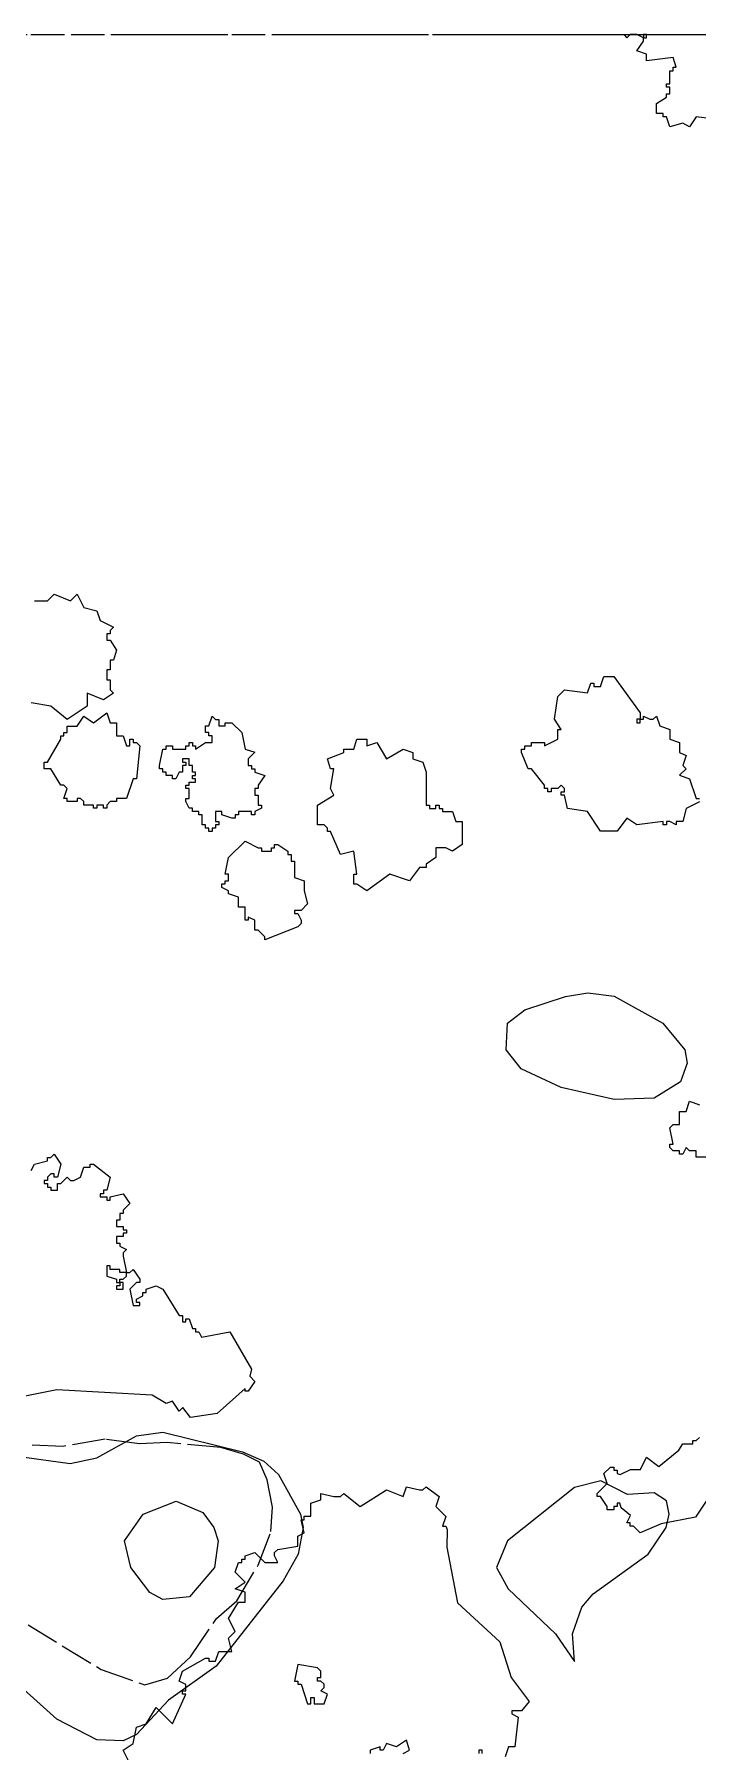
# Model space of a CAD drawing. Header units: metres. Extents: x -400 to 800, y -650 to 500.
# Drawn here: x 278.9 to 329.3, y 369.6 to 500 of the extents above; entities that cross this region are included whole.
import ezdxf

# ---------------------------------------------------------------- set-up
doc = ezdxf.new("R2010")
doc.units = ezdxf.units.M
doc.header["$LTSCALE"] = 2
doc.linetypes.add('DASHED', pattern=[1.524, 1.27, -0.254])
doc.linetypes.add('PHANTOM', pattern=[6.35, 3.175, -0.635, 0.635, -0.635, 0.635, -0.635])
for name, color, linetype in [('SITE-FLOOD-LIMIT', 5, 'DASHED'), ('SITE-PROPERTY', 7, 'PHANTOM'), ('SITE-TREE-CANOPY', 94, 'CONTINUOUS'), ('TOPO-CONTOUR-MAJOR', 8, 'CONTINUOUS'), ('TOPO-CONTOUR-MINOR', 9, 'CONTINUOUS')]:
    doc.layers.add(name, color=color, linetype=linetype)

msp = doc.modelspace()

# ---------------------------------------------------------------- linework, layer by layer
at = {"layer": 'SITE-FLOOD-LIMIT'}
for points in [[(337.35, 290.27), (322.37, 302.81), (314.12, 311), (301.84, 320.47), (289.26, 330.5), (274.7, 343.86), (254.93, 359.21), (232.57, 377.07), (213.98, 390.59), (140.03, 428.28), (96.94, 449.64), (63.74, 464.95), (34.51, 480.88), (-1.74, 500), (399.92, 500)], [(273.25, 382.44), (284, 375.88), (287.31, 374.7), (289.04, 375.21), (290.78, 376.84), (292.77, 379.75), (294.3, 381.08), (295.93, 383.79), (296.9, 386.34), (297.01, 388.18), (296.6, 390.27), (296.04, 391.6), (294.82, 392.22), (293.08, 392.73), (289.01, 393.09), (286.92, 392.99), (284.32, 393.35), (281.11, 392.8), (278.76, 392.9)]]:
    msp.add_lwpolyline(points, dxfattribs=at)
at = {"layer": 'SITE-PROPERTY'}
msp.add_lwpolyline([(-65.25, 500), (172.17, 500), (200.74, 434.28), (209.97, 438.28), (183.13, 500), (385.85, 500)], dxfattribs=at)
at = {"layer": 'SITE-TREE-CANOPY'}
for points in [[(325.18, 499.99), (325.18, 499.74), (324.68, 499.99), (324.18, 499.99), (323.93, 499.74), (323.74, 500), (325.43, 500)], [(284.68, 447.74), (285.18, 447.74), (285.18, 446.74), (285.68, 446.74), (285.93, 446), (286.18, 446), (286.18, 446.5), (286.43, 446.5), (286.43, 446.24), (286.68, 446.24), (286.93, 446), (286.68, 443.49), (286.43, 443.49), (285.93, 441.99), (285.18, 441.99), (285.18, 441.75), (284.68, 441.75), (284.43, 441.49), (284.43, 441.25), (284.18, 441.25), (284.18, 441.49), (283.68, 441.49), (283.68, 441.25), (283.43, 441.25), (283.43, 441.49), (282.68, 441.49), (282.68, 441.75), (282.43, 441.99), (282.18, 441.99), (282.18, 441.75), (281.43, 441.75), (281.43, 441.99), (281.18, 441.99), (281.43, 442.74), (281.18, 442.99), (280.93, 442.99), (280.18, 444.24), (279.68, 444.24), (279.68, 444.74), (279.93, 444.74), (280.93, 446.5), (280.93, 446.74), (281.18, 446.74), (281.18, 447), (281.43, 447), (281.43, 447.49), (282.18, 447.49), (282.68, 448.24), (283.43, 447.74), (284.43, 448.49)], [(292.68, 447.99), (292.93, 447.99), (292.93, 447.5), (293.43, 447.5), (293.43, 447.74), (293.93, 447.74), (294.68, 447), (294.93, 445.74), (295.68, 445.5), (295.18, 444.99), (295.18, 444.49), (295.43, 444.49), (295.43, 444.24), (295.68, 444.24), (295.68, 443.99), (296.43, 443.74), (295.93, 442.99), (295.93, 442.75), (295.68, 442.75), (295.68, 442.25), (295.93, 442.25), (295.93, 441.49), (296.18, 441.49), (296.18, 441.25), (295.68, 440.99), (295.68, 440.75), (295.43, 440.75), (295.43, 440.99), (294.43, 440.99), (294.43, 440.75), (294.18, 440.75), (294.18, 440.49), (293.93, 440.49), (293.18, 440.75), (293.18, 440.99), (292.68, 440.99), (292.68, 440.25), (292.93, 440.25), (292.93, 439.99), (292.68, 439.99), (292.68, 439.74), (292.43, 439.74), (292.43, 439.49), (292.18, 439.49), (292.18, 439.74), (291.93, 439.74), (291.93, 439.99), (291.68, 439.99), (291.68, 440.75), (291.43, 440.75), (291.43, 440.99), (290.93, 440.99), (290.93, 441.25), (290.68, 441.25), (290.43, 441.75), (290.43, 441.99), (290.68, 441.99), (290.68, 442.75), (290.43, 442.75), (290.43, 442.99), (290.68, 442.99), (290.68, 443.24), (291.18, 443.24), (291.18, 443.49), (290.93, 443.49), (290.93, 443.74), (291.18, 443.74), (291.18, 443.99), (290.93, 443.99), (290.93, 444.49), (290.68, 444.49), (290.68, 445), (290.18, 445), (290.18, 444.74), (290.43, 444.74), (290.43, 444.49), (290.18, 444.49), (290.18, 443.99), (289.93, 443.99), (289.68, 443.49), (289.43, 443.49), (289.43, 443.74), (288.93, 443.74), (288.93, 443.99), (288.68, 443.99), (288.68, 444.24), (288.43, 444.24), (288.43, 444.49), (288.68, 445.74), (288.93, 445.74), (288.93, 446), (289.43, 446), (289.43, 445.74), (290.43, 445.74), (290.43, 446), (290.68, 446), (290.68, 446.24), (290.93, 446.24), (290.93, 446), (291.18, 446), (291.18, 445.74), (291.93, 446.24), (292.43, 446.24), (292.43, 446.74), (292.18, 446.74), (292.18, 447), (291.93, 447), (291.93, 447.5), (292.18, 447.5), (292.43, 448.24)], [(324.68, 448), (324.68, 447.74), (324.93, 447.74), (324.93, 448)], [(304.18, 446), (304.93, 446.24), (305.68, 444.99), (306.93, 445.74), (307.68, 445.49), (307.68, 444.99), (308.43, 444.74), (308.68, 443.99), (308.68, 441.49), (308.93, 441.49), (308.93, 441.24), (309.43, 441.24), (309.43, 441.49), (309.68, 441.49), (309.68, 441.24), (309.93, 441.24), (309.93, 440.99), (310.68, 440.99), (310.93, 440.24), (311.43, 440.24), (311.43, 438.5), (310.68, 438), (310.18, 438.24), (309.43, 438.24), (309.43, 437.5), (308.68, 437), (308.68, 436.74), (308.18, 436.74), (307.43, 435.74), (305.93, 436.24), (304.18, 434.99), (303.43, 435.49), (303.18, 435.49), (303.18, 436.24), (303.43, 436.24), (303.18, 438), (302.18, 437.74), (301.43, 439.49), (301.18, 439.49), (301.18, 439.74), (300.93, 439.99), (300.43, 439.99), (300.43, 441.49), (301.68, 442.25), (301.43, 442.75), (301.68, 444.24), (301.43, 444.24), (301.18, 444.99), (302.43, 445.49), (302.43, 445.74), (303.18, 445.74), (303.43, 446.5), (304.18, 446.5)], [(295.93, 438.24), (296.18, 438.24), (296.18, 438), (296.93, 438), (296.93, 438.24), (297.18, 438.24), (297.18, 438.5), (297.43, 438.5), (298.18, 438), (298.18, 437.74), (298.43, 437.74), (298.43, 437.24), (298.68, 437.24), (298.68, 436), (299.43, 435.74), (299.43, 434.99), (299.68, 433.99), (299.18, 433.49), (298.68, 433.49), (298.68, 433.25), (298.93, 433.25), (299.18, 432.75), (299.18, 432.49), (298.93, 432.25), (296.43, 431.25), (296.43, 431.49), (295.93, 431.99), (295.68, 431.99), (295.68, 432.75), (295.18, 432.99), (295.18, 432.75), (294.93, 432.75), (294.93, 433.74), (294.43, 433.74), (294.43, 434.49), (293.68, 434.74), (293.68, 434.99), (293.18, 435.24), (293.18, 435.5), (293.43, 435.5), (293.43, 435.74), (293.68, 435.74), (293.68, 436.24), (293.43, 436.24), (293.68, 437.5), (294.93, 438.74)], [(285.43, 406), (285.43, 406.24), (284.68, 406.24), (284.68, 406.5), (284.43, 406.5), (284.43, 405.74), (285.18, 405.5), (285.18, 405.24), (285.43, 405.24), (285.43, 405.5), (285.68, 405.5), (285.93, 405.74), (285.93, 406)], [(285.43, 404.99), (285.18, 404.99), (285.18, 404.74), (285.68, 404.74), (285.68, 405.24), (285.43, 405.24)], [(298.68, 374.99), (298.93, 374.99), (298.93, 374.75), (299.18, 374.75), (299.68, 373.25), (299.93, 373.25), (299.93, 373.75), (300.18, 373.75), (300.18, 373.25), (300.93, 373.25), (301.18, 373.99), (300.68, 374.25), (300.93, 374.49), (300.93, 374.75), (300.68, 374.99), (300.43, 374.99), (300.43, 375.25), (300.68, 375.25), (300.68, 375.74), (300.43, 375.99), (298.93, 376.24)]]:
    msp.add_lwpolyline(points, close=True, dxfattribs=at)
for points in [[(331.18, 493.49), (329.18, 493.75), (328.68, 492.99), (328.18, 493.25), (327.18, 492.99), (326.93, 493.75), (326.68, 493.75), (326.68, 493.99), (326.18, 493.99), (326.18, 494.74), (326.93, 495.24), (326.93, 495.49), (327.18, 495.49), (327.18, 495.99), (326.93, 495.99), (326.93, 496.24), (327.18, 496.24), (327.18, 497.24), (327.43, 497.24), (327.43, 497.5), (327.68, 497.5), (327.43, 498.24), (325.43, 498), (325.43, 498.5), (324.68, 498.74), (325.18, 499.49), (325.18, 499.74), (325.43, 499.74), (325.43, 499.99), (325.68, 499.99), (330.66, 500)], [(278.93, 456.99), (279.93, 456.99), (280.43, 457.49), (281.68, 456.99), (282.18, 457.49), (282.68, 456.5), (283.68, 456.24), (283.93, 455.5), (284.93, 455), (284.68, 454.74), (284.68, 454.5), (284.43, 454.5), (284.43, 454), (284.68, 454), (285.18, 453.24), (284.93, 452.49), (284.68, 452.49), (284.68, 451.75), (284.43, 451.75), (284.43, 450.99), (284.68, 450.99), (284.68, 450.25), (284.93, 449.99), (284.18, 449.49), (282.93, 449.99), (282.93, 448.99), (281.43, 447.99), (280.18, 448.99), (278.68, 449.25)], [(329.43, 441.74), (328.43, 441.24), (328.18, 440.24), (327.68, 440.24), (327.68, 440), (327.18, 440.24), (326.93, 440.24), (326.93, 440), (326.68, 440), (326.68, 440.24), (324.68, 440), (323.93, 440.49), (323.18, 439.5), (321.93, 439.5), (320.93, 440.99), (319.43, 441.24), (319.18, 442.25), (318.93, 442.25), (318.93, 442.49), (319.18, 442.49), (319.18, 442.75), (318.93, 442.99), (318.68, 442.75), (318.18, 442.75), (318.18, 442.49), (317.93, 442.49), (317.93, 442.75), (317.68, 442.75), (317.68, 442.99), (316.68, 444.25), (316.43, 444.25), (315.93, 445.49), (315.93, 445.74), (316.18, 445.74), (316.18, 445.99), (316.68, 445.99), (316.68, 446.24), (317.68, 446.24), (317.68, 445.99), (318.68, 446.49), (318.68, 447.24), (318.93, 447.24), (318.43, 448), (318.68, 449.74), (319.18, 450.24), (320.93, 450), (321.18, 450.74), (321.43, 450.74), (321.43, 450.49), (321.93, 450.49), (322.18, 451.24), (322.93, 451.24), (324.93, 448.5), (324.93, 448), (325.18, 448), (325.18, 448.24), (325.68, 448), (325.93, 448), (326.18, 448.24), (326.43, 447.5), (327.18, 447.24), (327.18, 446.49), (327.93, 446.24), (327.93, 445.49), (328.43, 445.25), (328.18, 444.49), (328.43, 444.25), (327.93, 443.75), (328.68, 443.49), (329.18, 441.99), (329.43, 441.99)], [(329.93, 414.75), (329.18, 414.75), (329.18, 415.25), (328.68, 415.25), (328.43, 415.49), (328.18, 414.99), (327.93, 414.99), (327.93, 415.25), (327.43, 415.25), (327.18, 415.49), (327.18, 415.75), (327.43, 415.75), (327.18, 416.99), (327.43, 417.24), (327.93, 417.24), (327.93, 418.24), (328.43, 418.24), (328.68, 419), (329.43, 418.74)], [(278.68, 413.74), (278.93, 414.24), (279.93, 414.49), (279.93, 414.74), (280.18, 414.74), (280.43, 415), (280.93, 414.24), (280.68, 413.24), (280.43, 413.24), (280.43, 413.49), (280.18, 413.49), (279.93, 413.24), (279.93, 412.99), (279.68, 412.99), (279.68, 412.75), (279.93, 412.75), (279.93, 412.49), (280.18, 412.49), (280.18, 412.25), (280.68, 412.25), (280.68, 412.75), (280.93, 412.75), (281.43, 413.24), (281.68, 412.99), (281.93, 412.99), (282.43, 413.24), (282.68, 413.99), (283.18, 413.99), (283.18, 414.24), (283.43, 414.24), (284.68, 413.24), (284.43, 412.25), (284.18, 412.25), (284.18, 411.99), (283.93, 411.99), (283.93, 411.75), (284.43, 411.75), (284.43, 411.49), (284.68, 411.49), (284.68, 411.75), (285.68, 411.99), (286.18, 411.25), (285.68, 410.75), (285.68, 410.49), (285.43, 410.49), (285.43, 409.99), (285.18, 409.99), (285.18, 409.49), (285.68, 409.49), (285.68, 409.24), (285.93, 409.24), (285.93, 408.99), (285.68, 408.99), (285.68, 408.74), (285.18, 408.74), (285.18, 408.24), (285.43, 408.24), (285.43, 408), (285.93, 407.74), (285.68, 407.5), (285.68, 407.24), (285.93, 406), (286.18, 406), (286.43, 406.24), (286.93, 405.5), (286.93, 405.24), (286.68, 405.24), (286.18, 404.74), (286.43, 403.49), (286.93, 403.49), (286.93, 403.74), (286.68, 403.74), (286.68, 403.99), (287.18, 404.24), (287.18, 404.49), (287.43, 404.49), (287.43, 404.74), (288.18, 404.99), (288.68, 404.74), (289.93, 402.75), (290.18, 402.75), (290.18, 402.25), (290.43, 402.25), (290.43, 402.49), (290.68, 402.49), (290.93, 401.75), (291.18, 401.75), (291.18, 401.49), (291.43, 401.49), (291.63, 401.1), (293.77, 401.5), (295.41, 398.68), (295.29, 398.14), (295.68, 397.74), (295.18, 397), (294.93, 397), (294.93, 397.2), (292.82, 395.31), (290.78, 394.99), (290.21, 395.77), (289.93, 395.49), (289.43, 396.24), (288.94, 396.05), (287.88, 396.7), (280.65, 397.11), (277.97, 396.56)], [(331.1, 390.34), (329.13, 387.44), (326.52, 386.93), (324.93, 386.25), (324.43, 386.75), (324.18, 386.75), (324.18, 386.99), (323.93, 386.99), (324.21, 387.56), (323.49, 388.15), (323.38, 388.49), (323.18, 388.49), (323.18, 388.24), (322.93, 388.24), (322.93, 387.99), (322.43, 387.99), (322.43, 388.24), (321.93, 389), (321.68, 389), (321.68, 389.24), (322.43, 390), (322.18, 390.74), (322.68, 391.24), (322.93, 391.24), (322.93, 391), (323.18, 391), (323.18, 390.74), (323.43, 390.68), (324.2, 391.05), (324.96, 391.05), (325.43, 391.99), (326.36, 391.29), (327.87, 392.52), (328.18, 392.99), (328.93, 392.99), (328.93, 393.24), (329.18, 393.24), (329.43, 393.49)], [(286.18, 368.74), (285.68, 369.74), (286.43, 370.24), (286.68, 371.49), (287.43, 371.75), (288.18, 372.99), (289.43, 371.75), (290.43, 373.99), (290.18, 373.99), (290.18, 374.25), (290.43, 374.25), (290.43, 374.74), (289.93, 374.99), (290.18, 375.74), (291.93, 376.74), (292.18, 376.74), (292.18, 376.49), (292.68, 376.49), (292.93, 377.24), (293.93, 377.24), (293.68, 378.24), (294.18, 378.74), (293.68, 379.74), (294.43, 380.99), (294.93, 380.99), (294.93, 381.75), (294.18, 381.99), (294.93, 382.49), (294.18, 383.25), (294.43, 383.99), (294.68, 383.99), (294.68, 384.25), (294.93, 384.25), (294.93, 384.49), (295.68, 384.75), (296.43, 383.99), (297.43, 383.99), (297.18, 384.49), (297.18, 384.75), (297.43, 384.99), (298.93, 385.24), (298.93, 385.99), (299.43, 386.24), (299.18, 387.24), (299.43, 387.24), (299.43, 387.5), (299.93, 387.5), (299.93, 388.5), (300.68, 388.74), (300.68, 389.24), (301.68, 389), (302.18, 389), (302.43, 389.24), (303.68, 388.24), (305.68, 389.5), (306.93, 389), (307.18, 389.74), (308.18, 389.5), (308.43, 389.5), (308.68, 389.74), (309.68, 389), (309.43, 388.24), (310.18, 387.49), (309.93, 386.74), (310.18, 386.74), (310.29, 386.49), (310.25, 385.16), (311.07, 380.93), (314.29, 377.98), (315.15, 375.27), (316.51, 373.44), (315.93, 372.74), (315.18, 372.74), (315.18, 372.49), (315.68, 372.24), (315.43, 370), (314.93, 370), (314.68, 369.24)], [(306.93, 369.5), (307.43, 369.74), (307.18, 370.5), (306.43, 370), (305.68, 370.24), (305.43, 369.74), (305.18, 369.74), (305.18, 370), (304.43, 369.74), (304.43, 369.5)], [(312.93, 369.5), (312.93, 369.74), (312.68, 369.74), (312.68, 369.5)]]:
    msp.add_lwpolyline(points, dxfattribs=at)
at = {"layer": 'TOPO-CONTOUR-MAJOR'}
msp.add_lwpolyline([(287.19, 387.65), (289.71, 388.65), (291.73, 387.78), (292.56, 386.64), (292.9, 385.64), (292.6, 383.62), (290.72, 381.39), (288.7, 381.17), (287.7, 381.72), (286.26, 383.62), (285.77, 385.64)], close=True, dxfattribs=at)
at = {"layer": 'TOPO-CONTOUR-MINOR'}
for points in [[(319.26, 426.95), (320.95, 427.24), (322.96, 426.99), (326.67, 424.93), (328.33, 422.92), (328.51, 421.91), (328, 420.48), (325.99, 419.25), (322.96, 419.15), (318.93, 420.04), (315.91, 421.47), (314.75, 422.92), (314.87, 424.93), (316.18, 425.94)], [(319.94, 389.68), (314.87, 385.64), (314.02, 383.62), (314.9, 382), (318.51, 378.58), (319.94, 376.48), (319.81, 378.58), (320.51, 380.6), (321.36, 381.61), (325.54, 384.63), (326.92, 386.64), (327.13, 387.65), (326.93, 388.66), (325.99, 389.29), (323.97, 389.16), (321.96, 390.18)]]:
    msp.add_lwpolyline(points, close=True, dxfattribs=at)
msp.add_lwpolyline([(277.62, 392.06), (281.65, 391.51), (283.67, 391.93), (286.69, 393.61), (288.7, 393.89), (294.75, 392.38), (296.37, 391.68), (297.48, 390.67), (299.15, 387.65), (299.34, 386.64), (298.97, 384.63), (297.82, 382.61), (292.73, 376.12), (289.13, 373.54), (286.69, 370.94), (285.68, 370.44), (283.67, 370.52), (280.64, 372.09), (276.61, 375.72)], dxfattribs=at)

doc.saveas('drawing.dxf')
